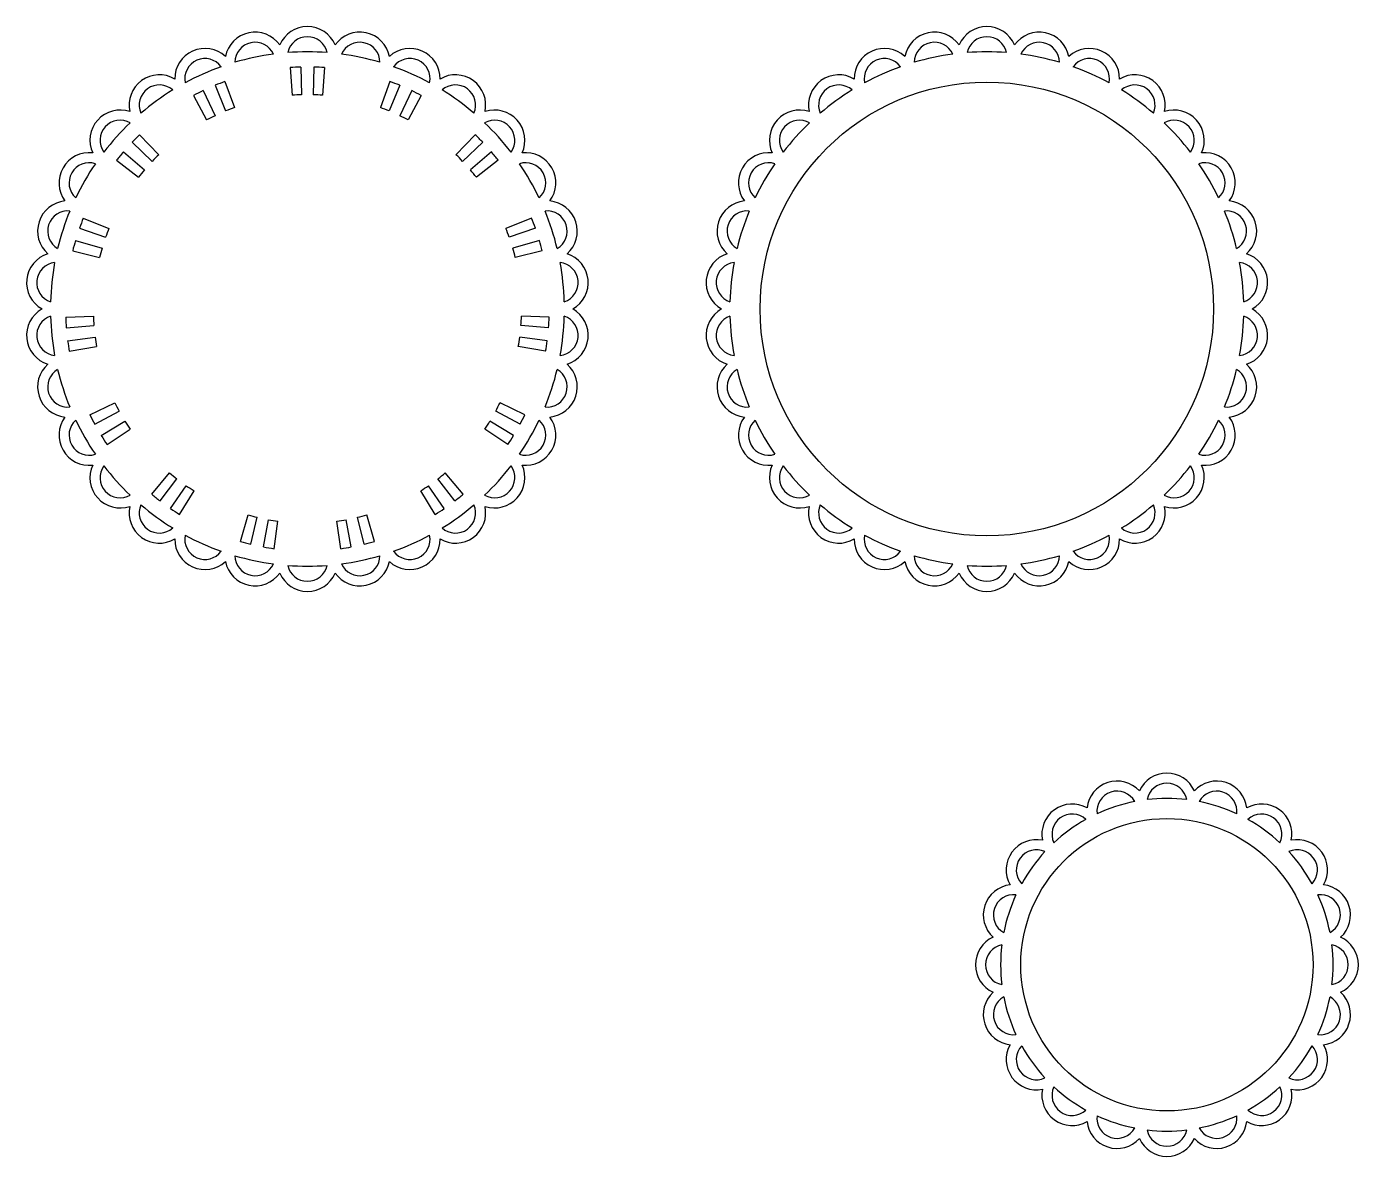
# Model space of a CAD drawing. Extents: x -965 to -452, y -371 to -143.
# Drawn here: x -965.3 to -701, y -369.4 to -145.3 of the extents above; entities that cross this region are included whole.
import ezdxf

# ---------------------------------------------------------------- set-up
doc = ezdxf.new("R2010")
doc.units = 0
doc.layers.get('0').update_dxf_attribs({"linetype": 'CONTINUOUS'})

msp = doc.modelspace()

# ---------------------------------------------------------------- linework, layer by layer
for p, q in [((-912.949261, -153.427978), (-912.558563, -158.914083)), ((-910.837313, -153.324265), (-910.688609, -158.822255)), ((-908.241751, -153.324265), (-908.390455, -158.822255)), ((-906.129803, -153.427978), (-906.520502, -158.914083)), ((-930.241336, -158.000421), (-927.869254, -162.962601)), ((-927.870172, -156.944711), (-925.769786, -162.027858)), ((-925.898628, -156.180451), (-924.024148, -161.351169)), ((-893.180436, -156.180451), (-895.054916, -161.351169)), ((-891.208892, -156.944711), (-893.309278, -162.027858)), ((-888.837729, -158.000421), (-891.20981, -162.962601)), ((-932.128512, -158.954174), (-929.540192, -163.80707)), ((-886.950552, -158.954174), (-889.538873, -163.80707)), ((-944.329059, -168.235751), (-940.342759, -172.025133)), ((-942.838816, -166.735665), (-939.023273, -170.696932)), ((-876.240248, -166.735665), (-880.055791, -170.696932)), ((-874.750006, -168.235751), (-878.736306, -172.025133)), ((-946.065829, -170.164629), (-941.880524, -173.732994)), ((-873.013236, -170.164629), (-877.198541, -173.732994)), ((-947.401924, -171.80351), (-943.063525, -175.184086)), ((-871.67714, -171.80351), (-876.015539, -175.184086)), ((-954.021256, -183.268529), (-948.924392, -185.335405)), ((-865.057809, -183.268529), (-870.154673, -185.335405)), ((-954.77252, -185.245061), (-949.589574, -187.08546)), ((-864.306544, -185.245061), (-869.489491, -187.08546)), ((-956.128584, -189.754218), (-950.790255, -191.077942)), ((-955.574593, -187.713588), (-950.299742, -189.271134)), ((-863.504472, -187.713588), (-868.779322, -189.271134)), ((-862.95048, -189.754218), (-868.288809, -191.077942)), ((-957.512401, -202.920359), (-952.01551, -202.735463)), ((-861.566663, -202.920359), (-867.063554, -202.735463)), ((-957.394787, -205.031578), (-951.911372, -204.604771)), ((-861.684277, -205.031578), (-867.167692, -204.604771)), ((-957.123477, -207.612921), (-951.67115, -206.890336)), ((-956.799574, -209.702459), (-951.384361, -208.740447)), ((-862.279491, -209.702459), (-867.694704, -208.740447)), ((-861.955587, -207.612921), (-867.407915, -206.890336)), ((-952.708602, -222.293176), (-947.762146, -219.888478)), ((-951.742446, -224.174033), (-946.906695, -221.55382)), ((-867.336619, -224.174033), (-872.172369, -221.55382)), ((-866.370463, -222.293176), (-871.316919, -219.888478)), ((-950.444665, -226.421855), (-945.757618, -223.544079)), ((-868.6344, -226.421855), (-873.321446, -223.544079)), ((-949.298873, -228.199), (-944.743115, -225.117592)), ((-869.780191, -228.199), (-874.335949, -225.117592)), ((-940.440478, -238.037244), (-936.899745, -233.828538)), ((-938.792837, -239.362521), (-935.440896, -235.00196)), ((-880.286227, -239.362521), (-883.638169, -235.00196)), ((-878.638586, -238.037244), (-882.17932, -233.828538)), ((-936.692983, -240.888154), (-933.58165, -236.352781)), ((-934.923421, -242.04562), (-932.01485, -237.377621)), ((-884.155643, -242.04562), (-887.064214, -237.377621)), ((-882.386081, -240.888154), (-885.497414, -236.352781)), ((-922.8293, -247.43027), (-921.306514, -242.14528)), ((-920.785066, -247.970815), (-919.496516, -242.623887)), ((-918.246224, -248.510463), (-917.248582, -243.1017)), ((-900.832841, -248.510463), (-901.830482, -243.1017)), ((-898.293998, -247.970815), (-899.582549, -242.623887)), ((-896.249764, -247.43027), (-897.77255, -242.14528)), ((-916.158864, -248.848115), (-915.400399, -243.400663)), ((-902.9202, -248.848115), (-903.678666, -243.400663))]:
    msp.add_line(p, q)
for centre, radius in [((-774.699193, -201.306718), 45), ((-738.967706, -331.367689), 29)]:
    msp.add_circle(centre, radius)
for centre, radius, start, end in [((-909.539532, -151.306718), 6, 23.416719, 156.583281), ((-774.699193, -151.306718), 6, 23.416719, 156.583281), ((-919.935117, -152.399338), 6, 35.416719, 168.583281), ((-909.539532, -151.306718), 4, 12.268899, 167.731101), ((-899.143948, -152.399338), 6, 11.416719, 144.583281), ((-785.094778, -152.399338), 6, 35.416719, 168.583281), ((-774.699193, -151.306718), 4, 12.268899, 167.731101), ((-764.303609, -152.399338), 6, 11.416719, 144.583281), ((-929.876364, -155.629445), 6, 47.416719, 180.583281), ((-919.935117, -152.399338), 4, 24.268899, 179.731101), ((-909.539532, -201.306718), 51, 85.604537, 94.395463), ((-899.143948, -152.399338), 4, 0.268899, 155.731101), ((-889.2027, -155.629445), 6, 359.416719, 132.583281), ((-795.036026, -155.629445), 6, 47.416719, 180.583281), ((-785.094778, -152.399338), 4, 24.268899, 179.731101), ((-774.699193, -201.306718), 51, 85.604537, 94.395463), ((-764.303609, -152.399338), 4, 0.268899, 155.731101), ((-754.362361, -155.629445), 6, 359.416719, 132.583281), ((-929.876364, -155.629445), 4, 36.268899, 191.731101), ((-909.539532, -201.306718), 51, 109.604537, 118.395463), ((-909.539532, -201.306718), 51, 97.604537, 106.395463), ((-909.539532, -201.306718), 51, 73.604537, 82.395463), ((-889.2027, -155.629445), 4, 348.268899, 143.731101), ((-909.539532, -201.306718), 51, 61.604537, 70.395463), ((-795.036026, -155.629445), 4, 36.268899, 191.731101), ((-774.699193, -201.306718), 51, 109.604537, 118.395463), ((-774.699193, -201.306718), 51, 97.604537, 106.395463), ((-774.699193, -201.306718), 51, 73.604537, 82.395463), ((-754.362361, -155.629445), 4, 348.268899, 143.731101), ((-774.699193, -201.306718), 51, 61.604537, 70.395463), ((-938.928795, -160.855868), 6, 59.416719, 192.583281), ((-909.539532, -201.306718), 48, 91.549301, 94.073495), ((-909.539532, -201.306718), 48, 85.926505, 88.450699), ((-880.15027, -160.855868), 6, 347.416719, 120.583281), ((-804.088456, -160.855868), 6, 59.416719, 192.583281), ((-745.309931, -160.855868), 6, 347.416719, 120.583281), ((-938.928795, -160.855868), 4, 48.268899, 203.731101), ((-909.539532, -201.306718), 51, 121.604537, 130.395463), ((-909.539532, -201.306718), 48, 115.549301, 118.073495), ((-909.539532, -201.306718), 48, 109.926505, 112.450699), ((-909.539532, -201.306718), 48, 67.549301, 70.073495), ((-909.539532, -201.306718), 48, 61.926505, 64.450699), ((-880.15027, -160.855868), 4, 336.268899, 131.731101), ((-909.539532, -201.306718), 51, 49.604537, 58.395463), ((-804.088456, -160.855868), 4, 48.268899, 203.731101), ((-774.699193, -201.306718), 51, 121.604537, 130.395463), ((-745.309931, -160.855868), 4, 336.268899, 131.731101), ((-774.699193, -201.306718), 51, 49.604537, 58.395463), ((-909.539532, -201.306718), 42.5, 91.549301, 94.073495), ((-909.539532, -201.306718), 42.5, 85.926505, 88.450699), ((-946.696774, -167.850188), 6, 71.416719, 204.583281), ((-946.696774, -167.850188), 4, 60.268899, 215.731101), ((-909.539532, -201.306718), 42.5, 115.549301, 118.073495), ((-909.539532, -201.306718), 42.5, 109.926505, 112.450699), ((-909.539532, -201.306718), 42.5, 67.549301, 70.073495), ((-909.539532, -201.306718), 42.5, 61.926505, 64.450699), ((-872.382291, -167.850188), 4, 324.268899, 119.731101), ((-872.382291, -167.850188), 6, 335.416719, 108.583281), ((-811.856435, -167.850188), 6, 71.416719, 204.583281), ((-811.856435, -167.850188), 4, 60.268899, 215.731101), ((-737.541952, -167.850188), 4, 324.268899, 119.731101), ((-737.541952, -167.850188), 6, 335.416719, 108.583281), ((-909.539532, -201.306718), 51, 133.604537, 142.395463), ((-909.539532, -201.306718), 51, 37.604537, 46.395463), ((-774.699193, -201.306718), 51, 133.604537, 142.395463), ((-774.699193, -201.306718), 51, 37.604537, 46.395463), ((-909.539532, -201.306718), 48, 133.926505, 136.450699), ((-909.539532, -201.306718), 48, 43.549301, 46.073495), ((-952.840802, -176.306718), 6, 83.416719, 216.583281), ((-909.539532, -201.306718), 48, 139.549301, 142.073495), ((-909.539532, -201.306718), 42.5, 133.926505, 136.450699), ((-909.539532, -201.306718), 42.5, 43.549301, 46.073495), ((-909.539532, -201.306718), 48, 37.926505, 40.450699), ((-866.238262, -176.306718), 6, 323.416719, 96.583281), ((-818.000464, -176.306718), 6, 83.416719, 216.583281), ((-731.397923, -176.306718), 6, 323.416719, 96.583281), ((-952.840802, -176.306718), 4, 72.268899, 227.731101), ((-909.539532, -201.306718), 51, 145.604537, 154.395463), ((-909.539532, -201.306718), 42.5, 139.549301, 142.073495), ((-909.539532, -201.306718), 42.5, 37.926505, 40.450699), ((-866.238262, -176.306718), 4, 312.268899, 107.731101), ((-909.539532, -201.306718), 51, 25.604537, 34.395463), ((-818.000464, -176.306718), 4, 72.268899, 227.731101), ((-774.699193, -201.306718), 51, 145.604537, 154.395463), ((-731.397923, -176.306718), 4, 312.268899, 107.731101), ((-774.699193, -201.306718), 51, 25.604537, 34.395463), ((-957.092358, -185.855868), 6, 95.416719, 228.583281), ((-957.092358, -185.855868), 4, 84.268899, 239.731101), ((-909.539532, -201.306718), 51, 157.604537, 166.395463), ((-861.986706, -185.855868), 4, 300.268899, 95.731101), ((-909.539532, -201.306718), 51, 13.604537, 22.395463), ((-861.986706, -185.855868), 6, 311.416719, 84.583281), ((-822.252019, -185.855868), 6, 95.416719, 228.583281), ((-822.252019, -185.855868), 4, 84.268899, 239.731101), ((-774.699193, -201.306718), 51, 157.604537, 166.395463), ((-727.146368, -185.855868), 4, 300.268899, 95.731101), ((-774.699193, -201.306718), 51, 13.604537, 22.395463), ((-727.146368, -185.855868), 6, 311.416719, 84.583281), ((-909.539532, -201.306718), 48, 157.926505, 160.450699), ((-909.539532, -201.306718), 48, 19.549301, 22.073495), ((-909.539532, -201.306718), 42.5, 157.926505, 160.450699), ((-909.539532, -201.306718), 42.5, 19.549301, 22.073495), ((-909.539532, -201.306718), 48, 163.549301, 166.073495), ((-909.539532, -201.306718), 42.5, 163.549301, 166.073495), ((-909.539532, -201.306718), 42.5, 13.926505, 16.450699), ((-909.539532, -201.306718), 48, 13.926505, 16.450699), ((-959.265627, -196.080295), 6, 107.416719, 240.583281), ((-959.265627, -196.080295), 4, 96.268899, 251.731101), ((-909.539532, -201.306718), 51, 169.604537, 178.395463), ((-859.813437, -196.080295), 4, 288.268899, 83.731101), ((-909.539532, -201.306718), 51, 1.604537, 10.395463), ((-859.813437, -196.080295), 6, 299.416719, 72.583281), ((-824.425288, -196.080295), 6, 107.416719, 240.583281), ((-824.425288, -196.080295), 4, 96.268899, 251.731101), ((-774.699193, -201.306718), 51, 169.604537, 178.395463), ((-724.973099, -196.080295), 4, 288.268899, 83.731101), ((-774.699193, -201.306718), 51, 1.604537, 10.395463), ((-724.973099, -196.080295), 6, 299.416719, 72.583281), ((-959.265627, -206.533141), 6, 119.416719, 252.583281), ((-959.265627, -206.533141), 4, 108.268899, 263.731101), ((-909.539532, -201.306718), 51, 181.604537, 190.395463), ((-909.539532, -201.306718), 48, 181.926505, 184.450699), ((-909.539532, -201.306718), 42.5, 181.926505, 184.450699), ((-909.539532, -201.306718), 42.5, 355.549301, 358.073495), ((-909.539532, -201.306718), 48, 355.549301, 358.073495), ((-859.813437, -206.533141), 4, 276.268899, 71.731101), ((-909.539532, -201.306718), 51, 349.604537, 358.395463), ((-859.813437, -206.533141), 6, 287.416719, 60.583281), ((-824.425288, -206.533141), 6, 119.416719, 252.583281), ((-824.425288, -206.533141), 4, 108.268899, 263.731101), ((-774.699193, -201.306718), 51, 181.604537, 190.395463), ((-724.973099, -206.533141), 4, 276.268899, 71.731101), ((-774.699193, -201.306718), 51, 349.604537, 358.395463), ((-724.973099, -206.533141), 6, 287.416719, 60.583281), ((-909.539532, -201.306718), 48, 187.549301, 190.073495), ((-909.539532, -201.306718), 42.5, 187.549301, 190.073495), ((-909.539532, -201.306718), 42.5, 349.926505, 352.450699), ((-909.539532, -201.306718), 48, 349.926505, 352.450699), ((-957.092358, -216.757568), 6, 131.416719, 264.583281), ((-957.092358, -216.757568), 4, 120.268899, 275.731101), ((-909.539532, -201.306718), 51, 193.604537, 202.395463), ((-861.986706, -216.757568), 4, 264.268899, 59.731101), ((-909.539532, -201.306718), 51, 337.604537, 346.395463), ((-861.986706, -216.757568), 6, 275.416719, 48.583281), ((-822.252019, -216.757568), 6, 131.416719, 264.583281), ((-822.252019, -216.757568), 4, 120.268899, 275.731101), ((-774.699193, -201.306718), 51, 193.604537, 202.395463), ((-727.146368, -216.757568), 4, 264.268899, 59.731101), ((-774.699193, -201.306718), 51, 337.604537, 346.395463), ((-727.146368, -216.757568), 6, 275.416719, 48.583281), ((-909.539532, -201.306718), 42.5, 205.926505, 208.450699), ((-909.539532, -201.306718), 42.5, 331.549301, 334.073495), ((-952.840802, -226.306718), 6, 143.416719, 276.583281), ((-952.840802, -226.306718), 4, 132.268899, 287.731101), ((-909.539532, -201.306718), 51, 205.604537, 214.395463), ((-909.539532, -201.306718), 48, 205.926505, 208.450699), ((-909.539532, -201.306718), 42.5, 211.549301, 214.073495), ((-909.539532, -201.306718), 42.5, 325.926505, 328.450699), ((-866.238262, -226.306718), 4, 252.268899, 47.731101), ((-909.539532, -201.306718), 51, 325.604537, 334.395463), ((-909.539532, -201.306718), 48, 331.549301, 334.073495), ((-866.238262, -226.306718), 6, 263.416719, 36.583281), ((-818.000464, -226.306718), 6, 143.416719, 276.583281), ((-818.000464, -226.306718), 4, 132.268899, 287.731101), ((-774.699193, -201.306718), 51, 205.604537, 214.395463), ((-731.397923, -226.306718), 4, 252.268899, 47.731101), ((-774.699193, -201.306718), 51, 325.604537, 334.395463), ((-731.397923, -226.306718), 6, 263.416719, 36.583281), ((-909.539532, -201.306718), 48, 211.549301, 214.073495), ((-909.539532, -201.306718), 48, 325.926505, 328.450699), ((-946.696774, -234.763248), 6, 155.416719, 288.583281), ((-946.696774, -234.763248), 4, 144.268899, 299.731101), ((-909.539532, -201.306718), 51, 217.604537, 226.395463), ((-872.382291, -234.763248), 4, 240.268899, 35.731101), ((-909.539532, -201.306718), 51, 313.604537, 322.395463), ((-872.382291, -234.763248), 6, 251.416719, 24.583281), ((-811.856435, -234.763248), 6, 155.416719, 288.583281), ((-811.856435, -234.763248), 4, 144.268899, 299.731101), ((-774.699193, -201.306718), 51, 217.604537, 226.395463), ((-737.541952, -234.763248), 4, 240.268899, 35.731101), ((-774.699193, -201.306718), 51, 313.604537, 322.395463), ((-737.541952, -234.763248), 6, 251.416719, 24.583281), ((-909.539532, -201.306718), 42.5, 229.926505, 232.450699), ((-909.539532, -201.306718), 42.5, 307.549301, 310.073495), ((-909.539532, -201.306718), 42.5, 235.549301, 238.073495), ((-909.539532, -201.306718), 42.5, 301.926505, 304.450699), ((-938.928795, -241.757568), 6, 167.416719, 300.583281), ((-938.928795, -241.757568), 4, 156.268899, 311.731101), ((-909.539532, -201.306718), 51, 229.604537, 238.395463), ((-909.539532, -201.306718), 48, 229.926505, 232.450699), ((-880.15027, -241.757568), 6, 239.416719, 12.583281), ((-880.15027, -241.757568), 4, 228.268899, 23.731101), ((-909.539532, -201.306718), 51, 301.604537, 310.395463), ((-909.539532, -201.306718), 48, 307.549301, 310.073495), ((-804.088456, -241.757568), 6, 167.416719, 300.583281), ((-804.088456, -241.757568), 4, 156.268899, 311.731101), ((-774.699193, -201.306718), 51, 229.604537, 238.395463), ((-745.309931, -241.757568), 6, 239.416719, 12.583281), ((-745.309931, -241.757568), 4, 228.268899, 23.731101), ((-774.699193, -201.306718), 51, 301.604537, 310.395463), ((-909.539532, -201.306718), 48, 235.549301, 238.073495), ((-909.539532, -201.306718), 42.5, 253.926505, 256.450699), ((-909.539532, -201.306718), 42.5, 259.549301, 262.073495), ((-909.539532, -201.306718), 42.5, 277.926505, 280.450699), ((-909.539532, -201.306718), 42.5, 283.549301, 286.073495), ((-909.539532, -201.306718), 48, 301.926505, 304.450699), ((-929.876364, -246.983991), 6, 179.416719, 312.583281), ((-929.876364, -246.983991), 4, 168.268899, 323.731101), ((-909.539532, -201.306718), 51, 241.604537, 250.395463), ((-909.539532, -201.306718), 48, 253.926505, 256.450699), ((-909.539532, -201.306718), 48, 283.549301, 286.073495), ((-889.2027, -246.983991), 6, 227.416719, 0.583281), ((-889.2027, -246.983991), 4, 216.268899, 11.731101), ((-909.539532, -201.306718), 51, 289.604537, 298.395463), ((-795.036026, -246.983991), 6, 179.416719, 312.583281), ((-795.036026, -246.983991), 4, 168.268899, 323.731101), ((-774.699193, -201.306718), 51, 241.604537, 250.395463), ((-754.362361, -246.983991), 6, 227.416719, 0.583281), ((-774.699193, -201.306718), 51, 289.604537, 298.395463), ((-754.362361, -246.983991), 4, 216.268899, 11.731101), ((-919.935117, -250.214098), 4, 180.268899, 335.731101), ((-909.539532, -201.306718), 51, 253.604537, 262.395463), ((-909.539532, -201.306718), 48, 259.549301, 262.073495), ((-909.539532, -201.306718), 48, 277.926505, 280.450699), ((-899.143948, -250.214098), 4, 204.268899, 359.731101), ((-909.539532, -201.306718), 51, 277.604537, 286.395463), ((-785.094778, -250.214098), 4, 180.268899, 335.731101), ((-774.699193, -201.306718), 51, 253.604537, 262.395463), ((-764.303609, -250.214098), 4, 204.268899, 359.731101), ((-774.699193, -201.306718), 51, 277.604537, 286.395463), ((-919.935117, -250.214098), 6, 191.416719, 324.583281), ((-909.539532, -251.306718), 6, 203.416719, 336.583281), ((-909.539532, -251.306718), 4, 192.268899, 347.731101), ((-909.539532, -201.306718), 51, 265.604537, 274.395463), ((-899.143948, -250.214098), 6, 215.416719, 348.583281), ((-785.094778, -250.214098), 6, 191.416719, 324.583281), ((-774.699193, -251.306718), 6, 203.416719, 336.583281), ((-774.699193, -201.306718), 51, 265.604537, 274.395463), ((-774.699193, -251.306718), 4, 192.268899, 347.731101), ((-764.303609, -250.214098), 6, 215.416719, 348.583281), ((-738.967706, -299.367689), 6, 24.455198, 155.544802), ((-748.85625, -300.93388), 6, 42.455198, 173.544802), ((-738.967706, -299.367689), 4, 11.034863, 168.965137), ((-729.079162, -300.93388), 6, 6.455198, 137.544802), ((-748.85625, -300.93388), 4, 29.034863, 186.965137), ((-738.967706, -331.367689), 33, 83.167279, 96.832721), ((-729.079162, -300.93388), 4, 353.034863, 150.965137), ((-757.776834, -305.479145), 6, 60.455198, 191.544802), ((-738.967706, -331.367689), 33, 101.167279, 114.832721), ((-738.967706, -331.367689), 33, 65.167279, 78.832721), ((-720.158578, -305.479145), 6, 348.455198, 119.544802), ((-757.776834, -305.479145), 4, 47.034863, 204.965137), ((-738.967706, -331.367689), 33, 119.167279, 132.832721), ((-720.158578, -305.479145), 4, 335.034863, 132.965137), ((-738.967706, -331.367689), 33, 47.167279, 60.832721), ((-764.85625, -312.55856), 6, 78.455198, 209.544802), ((-713.079162, -312.55856), 6, 330.455198, 101.544802), ((-764.85625, -312.55856), 4, 65.034863, 222.965137), ((-738.967706, -331.367689), 33, 137.167279, 150.832721), ((-713.079162, -312.55856), 4, 317.034863, 114.965137), ((-738.967706, -331.367689), 33, 29.167279, 42.832721), ((-769.401514, -321.479145), 6, 96.455198, 227.544802), ((-708.533897, -321.479145), 6, 312.455198, 83.544802), ((-769.401514, -321.479145), 4, 83.034863, 240.965137), ((-738.967706, -331.367689), 33, 155.167279, 168.832721), ((-708.533897, -321.479145), 4, 299.034863, 96.965137), ((-738.967706, -331.367689), 33, 11.167279, 24.832721), ((-770.967706, -331.367689), 6, 114.455198, 245.544802), ((-770.967706, -331.367689), 4, 101.034863, 258.965137), ((-738.967706, -331.367689), 33, 173.167279, 186.832721), ((-738.967706, -331.367689), 33, 353.167279, 6.832721), ((-706.967706, -331.367689), 4, 281.034863, 78.965137), ((-706.967706, -331.367689), 6, 294.455198, 65.544802), ((-769.401514, -341.256232), 6, 132.455198, 263.544802), ((-769.401514, -341.256232), 4, 119.034863, 276.965137), ((-738.967706, -331.367689), 33, 191.167279, 204.832721), ((-708.533897, -341.256232), 4, 263.034863, 60.965137), ((-738.967706, -331.367689), 33, 335.167279, 348.832721), ((-708.533897, -341.256232), 6, 276.455198, 47.544802), ((-764.85625, -350.176817), 6, 150.455198, 281.544802), ((-764.85625, -350.176817), 4, 137.034863, 294.965137), ((-738.967706, -331.367689), 33, 209.167279, 222.832721), ((-738.967706, -331.367689), 33, 317.167279, 330.832721), ((-713.079162, -350.176817), 4, 245.034863, 42.965137), ((-713.079162, -350.176817), 6, 258.455198, 29.544802), ((-757.776834, -357.256232), 6, 168.455198, 299.544802), ((-757.776834, -357.256232), 4, 155.034863, 312.965137), ((-738.967706, -331.367689), 33, 227.167279, 240.832721), ((-720.158578, -357.256232), 6, 240.455198, 11.544802), ((-720.158578, -357.256232), 4, 227.034863, 24.965137), ((-738.967706, -331.367689), 33, 299.167279, 312.832721), ((-748.85625, -361.801497), 4, 173.034863, 330.965137), ((-738.967706, -331.367689), 33, 245.167279, 258.832721), ((-729.079162, -361.801497), 4, 209.034863, 6.965137), ((-738.967706, -331.367689), 33, 281.167279, 294.832721), ((-748.85625, -361.801497), 6, 186.455198, 317.544802), ((-738.967706, -331.367689), 33, 263.167279, 276.832721), ((-738.967706, -363.367689), 4, 191.034863, 348.965137), ((-729.079162, -361.801497), 6, 222.455198, 353.544802), ((-738.967706, -363.367689), 6, 204.455198, 335.544802)]:
    msp.add_arc(centre, radius, start, end)

doc.saveas('drawing.dxf')
